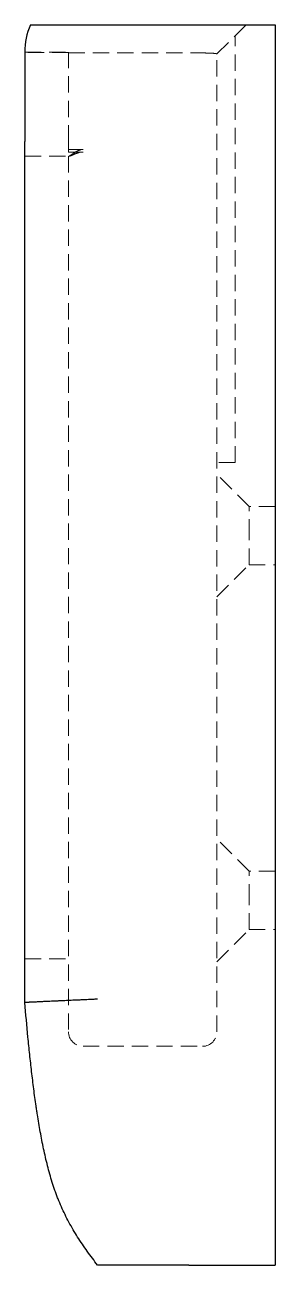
# Model space of a CAD drawing. Header units: millimetres. Extents: x 46 to 233, y 11 to 168.
# Drawn here: x 213.2 to 232.8, y 10.5 to 107 of the extents above.
import ezdxf

# ---------------------------------------------------------------- set-up
doc = ezdxf.new("R2010")
doc.units = ezdxf.units.MM
doc.linetypes.add('HIDDEN', pattern=[1.905, 1.27, -0.635])

msp = doc.modelspace()

# ---------------------------------------------------------------- linework, layer by layer
at = {"color": 7, "linetype": 'Continuous', "lineweight": 25}
for p, q in [((213.685, 107), (218.92, 107)), ((218.92, 107), (232.768, 107)), ((232.768, 107), (232.768, 10.519)), ((213.245, 104.883), (213.245, 97.919)), ((213.245, 30.95), (213.245, 97.919)), ((226.02, 10.519), (232.768, 10.519))]:
    msp.add_line(p, q, dxfattribs=at)
at = {"color": 7, "linetype": 'HIDDEN', "lineweight": 18}
for p, q in [((228.228, 104.73), (230.498, 107)), ((229.646, 72.948), (229.646, 106.149)), ((213.245, 104.883), (216.65, 104.883)), ((216.65, 104.847), (213.245, 104.847)), ((216.65, 97.919), (216.65, 104.883)), ((216.65, 104.809), (227.092, 104.809)), ((228.228, 28.68), (228.228, 104.73)), ((216.65, 97.104), (216.65, 97.919)), ((213.245, 96.784), (216.707, 96.784)), ((216.65, 97.306), (217.785, 97.306)), ((217.785, 97.104), (216.65, 97.104)), ((216.65, 96.784), (216.65, 28.68)), ((229.646, 72.948), (228.228, 72.948)), ((230.725, 69.543), (228.228, 72.04)), ((230.725, 67.272), (230.725, 69.543)), ((232.768, 69.543), (230.725, 69.543)), ((230.725, 65.002), (230.725, 67.272)), ((228.228, 62.505), (230.725, 65.002)), ((230.725, 65.002), (232.768, 65.002)), ((230.725, 41.166), (228.228, 43.663)), ((230.725, 38.896), (230.725, 41.166)), ((232.768, 41.166), (230.725, 41.166)), ((230.725, 36.625), (230.725, 38.896)), ((228.228, 34.128), (230.725, 36.625)), ((230.725, 36.625), (232.768, 36.625)), ((213.245, 34.355), (216.65, 34.355)), ((217.785, 27.545), (227.092, 27.545))]:
    msp.add_line(p, q, dxfattribs=at)
for centre, start, end in [((217.785, 28.68), 180, 270), ((227.092, 28.68), 270, 0)]:
    msp.add_arc(centre, 1.135, start, end, dxfattribs=at)
at = {"color": 7, "linetype": 'Continuous', "lineweight": 25}
msp.add_ellipse((218.92, 104.883), major_axis=(5.675, 0), ratio=0.965689, start_param=2.745002, end_param=3.141593, dxfattribs=at)
at = {"color": 7, "linetype": 'HIDDEN', "lineweight": 18}
for points, knots in [([(227.092, 104.809), (227.243, 104.809), (227.39, 104.807), (227.665, 104.8), (227.791, 104.793), (228, 104.779), (228.085, 104.77), (228.198, 104.751), (228.228, 104.74), (228.228, 104.73)], [0, 0, 0, 0, 0.25, 0.25, 0.5, 0.5, 0.75, 0.75, 1, 1, 1, 1]), ([(216.667, 96.784), (216.692, 96.784), (216.743, 96.811), (216.88, 96.895), (216.967, 96.953), (217.159, 97.077), (217.267, 97.144), (217.507, 97.259), (217.641, 97.306), (217.785, 97.306)], [0, 0, 0, 0, 0.25, 0.25, 0.5, 0.5, 0.75, 0.75, 1, 1, 1, 1]), ([(217.785, 97.104), (217.537, 97.104), (217.307, 97.017), (217.028, 96.898), (216.945, 96.859), (216.803, 96.803), (216.746, 96.784), (216.707, 96.784)], [0, 0, 0, 0, 0.5, 0.5, 0.75, 0.75, 1, 1, 1, 1])]:
    msp.add_open_spline(points, degree=3, knots=knots, dxfattribs=at)
at = {"color": 7, "linetype": 'Continuous', "lineweight": 25}
for points, knots in [([(218.92, 31.208), (218.908, 31.208), (218.891, 31.207), (218.874, 31.206), (218.867, 31.206), (218.865, 31.206), (218.862, 31.205), (218.858, 31.205), (218.83, 31.204), (218.757, 31.201), (218.687, 31.197), (218.547, 31.191), (218.454, 31.187), (218.176, 31.174), (217.992, 31.166), (217.763, 31.155), (217.717, 31.153), (217.626, 31.149), (217.58, 31.147), (217.445, 31.141), (217.355, 31.137), (217.089, 31.125), (216.741, 31.109), (216.407, 31.094), (216.161, 31.083), (216.06, 31.078), (215.96, 31.073), (215.921, 31.072), (215.901, 31.071), (215.841, 31.068), (215.802, 31.066), (215.609, 31.057), (215.311, 31.044), (215.037, 31.032), (214.776, 31.02), (214.635, 31.013), (214.503, 31.007), (214.473, 31.006), (214.459, 31.005), (214.416, 31.003), (214.388, 31.002), (214.304, 30.998), (214.251, 30.996), (214.097, 30.989), (213.907, 30.98), (213.748, 30.973), (213.641, 30.968), (213.608, 30.967), (213.568, 30.965), (213.561, 30.964), (213.545, 30.964), (213.523, 30.963), (213.502, 30.962), (213.434, 30.959), (213.345, 30.955), (213.29, 30.952), (213.254, 30.951), (213.245, 30.95), (213.245, 30.95)], [-0.007814942, -0.007814942, -0.007814942, -0.007814942, -0.007784415, -0.007769151, -0.007769151, -0.007765335, -0.007765335, -0.007761519, -0.007753888, -0.007692833, -0.007570725, -0.007570725, -0.007326508, -0.007326508, -0.006838074, -0.006838074, -0.006715966, -0.006715966, -0.006593857, -0.006593857, -0.00634964, -0.00634964, -0.005861206, -0.005372773, -0.005372773, -0.005128556, -0.005067501, -0.005067501, -0.005006447, -0.005006447, -0.004884339, -0.004884339, -0.004395905, -0.003907471, -0.003907471, -0.003419037, -0.003357983, -0.003357983, -0.003296929, -0.003296929, -0.00317482, -0.00317482, -0.002930603, -0.002930603, -0.002442169, -0.001953735, -0.001953735, -0.001709519, -0.001709519, -0.001648464, -0.001648464, -0.00158741, -0.001465302, -0.001465302, -0.000976868, -0.000488434, -0.000488434, 0, 0, 0, 0]), ([(218.92, 10.519), (218.785, 10.698), (218.65, 10.878), (218.383, 11.239), (218.119, 11.601), (217.734, 12.15), (217.488, 12.523), (217.248, 12.899), (217.132, 13.089), (216.905, 13.472), (216.796, 13.666), (216.583, 14.058), (216.481, 14.256), (216.284, 14.656), (216.19, 14.859), (216.008, 15.268), (215.921, 15.474), (215.797, 15.788), (215.736, 15.946), (215.678, 16.104), (215.639, 16.21), (215.62, 16.264), (215.526, 16.53), (215.455, 16.745), (215.32, 17.175), (215.256, 17.391), (215.134, 17.824), (215.076, 18.041), (214.965, 18.476), (214.912, 18.695), (214.81, 19.132), (214.713, 19.571), (214.578, 20.232), (214.454, 20.894), (214.338, 21.559), (214.266, 22.004), (214.214, 22.337), (214.197, 22.449), (214.163, 22.671), (214.147, 22.783), (214.065, 23.34), (214.004, 23.786), (213.889, 24.68), (213.834, 25.127), (213.731, 26.021), (213.681, 26.469), (213.587, 27.364), (213.541, 27.812), (213.409, 29.156), (213.326, 30.053), (213.245, 30.95)], [0, 0, 0, 0, 0.00059337, 0.00059337, 0.00118674, 0.00178011, 0.00237348, 0.00237348, 0.00296685, 0.00296685, 0.00356022, 0.00356022, 0.00415359, 0.00415359, 0.00474696, 0.00474696, 0.00534033, 0.00534033, 0.00563702, 0.00578536, 0.00578536, 0.0059337, 0.0059337, 0.00652707, 0.00652707, 0.00712044, 0.00712044, 0.00771382, 0.00771382, 0.00830719, 0.00830719, 0.00890056, 0.00949393, 0.0100873, 0.01068067, 0.01127404, 0.01127404, 0.01157072, 0.01157072, 0.01186741, 0.01186741, 0.01305415, 0.01305415, 0.01424089, 0.01424089, 0.01542763, 0.01542763, 0.01661437, 0.01661437, 0.01898785, 0.01898785, 0.01898785, 0.01898785]), ([(226.02, 10.519), (225.809, 10.519), (225.39, 10.519), (224.768, 10.519), (224.358, 10.519), (223.951, 10.519), (223.749, 10.519), (223.447, 10.519), (223.347, 10.519), (223.222, 10.519), (223.197, 10.519), (223.148, 10.519), (223.073, 10.519), (222.999, 10.519), (222.754, 10.519), (222.562, 10.519), (222.185, 10.519), (222.001, 10.519), (221.641, 10.519), (221.465, 10.519), (221.251, 10.519), (221.188, 10.519), (221.125, 10.519), (221.083, 10.519), (221.062, 10.519), (220.958, 10.519), (220.877, 10.519), (220.639, 10.519), (220.488, 10.519), (220.273, 10.519), (220.134, 10.519), (219.938, 10.519), (219.816, 10.519), (219.749, 10.519), (219.742, 10.519), (219.728, 10.519), (219.72, 10.519), (219.699, 10.519), (219.656, 10.519), (219.561, 10.519), (219.435, 10.519), (219.302, 10.519), (219.187, 10.519), (219.123, 10.519), (219.087, 10.519), (219.08, 10.519), (219.067, 10.519), (219.06, 10.519), (219.041, 10.519), (219.006, 10.519), (218.96, 10.519), (218.927, 10.519), (218.92, 10.519), (218.92, 10.519)], [0, 0, 0, 0, 0.000549942, 0.001099885, 0.001649827, 0.001649827, 0.00219977, 0.00219977, 0.002474741, 0.002474741, 0.002543484, 0.002543484, 0.002612227, 0.002749712, 0.002749712, 0.003299655, 0.003299655, 0.003849597, 0.003849597, 0.00439954, 0.00439954, 0.004537026, 0.004605768, 0.004605768, 0.004674511, 0.004674511, 0.004949482, 0.004949482, 0.005499425, 0.005499425, 0.005774396, 0.006049367, 0.006324339, 0.006324339, 0.00635871, 0.00635871, 0.006393082, 0.006393082, 0.006461824, 0.00659931, 0.006874281, 0.007149252, 0.007424224, 0.007699195, 0.007699195, 0.007767938, 0.007767938, 0.007836681, 0.007836681, 0.007974166, 0.008249137, 0.008524109, 0.00879908, 0.00879908, 0.00879908, 0.00879908])]:
    msp.add_open_spline(points, degree=3, knots=knots, dxfattribs=at)

doc.saveas('drawing.dxf')
